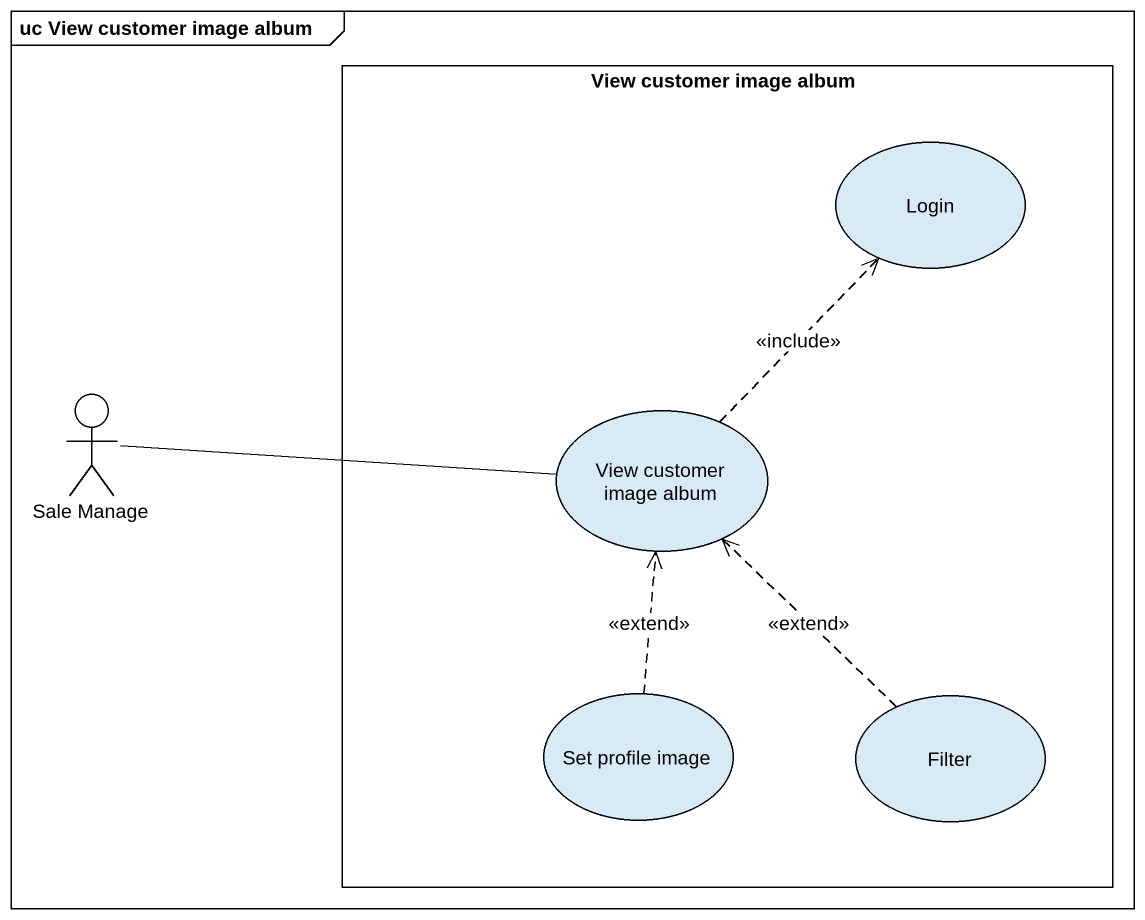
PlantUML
@startuml
mainframe uc View customer image album
rectangle "View customer image album" as View_customer_image_album {
  usecase Login
  usecase "View customer image album" as View_customer_image_album_2
  usecase "Set profile image" as Set_profile_image
  usecase Filter
}
actor "Sale Manage" as Sale_Manage
Sale_Manage -right- View_customer_image_album_2
View_customer_image_album_2 .up.> Login : <<include>>
Set_profile_image .up.> View_customer_image_album_2 : <<extend>>
Filter .up.> View_customer_image_album_2 : <<extend>>
@enduml
